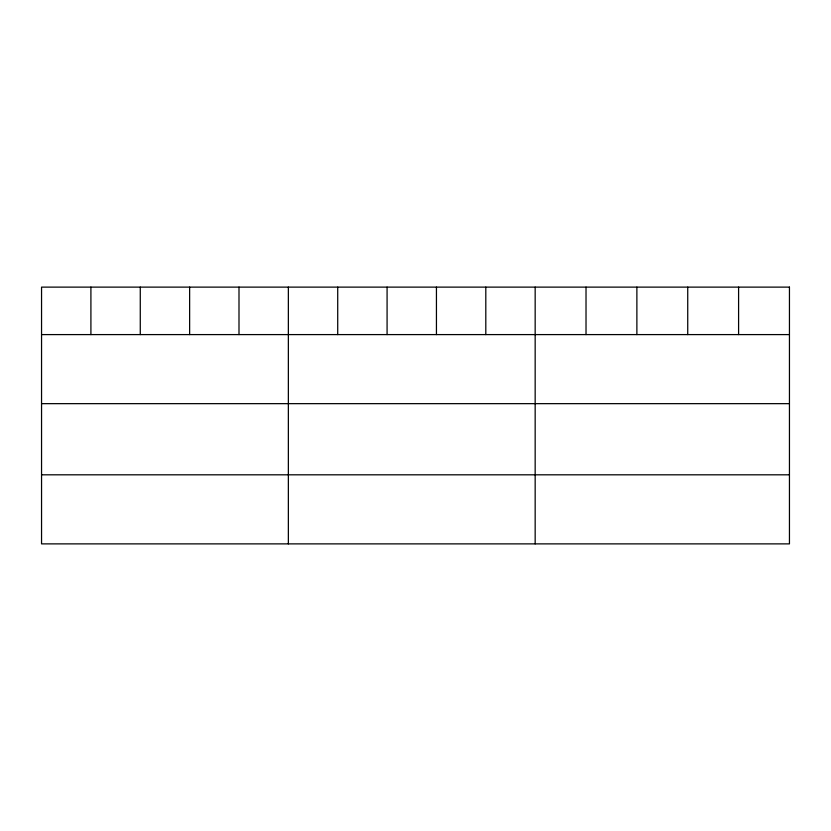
<?xml version="1.0" encoding="UTF-8"?>
<svg xmlns="http://www.w3.org/2000/svg" width="831" height="831" viewBox="0 0 831 831"><rect width="100%" height="100%" fill="white"/><g stroke="black" fill="none" stroke-linecap="round" stroke-linejoin="round"><path stroke-width="1.25" d="M41.55 334.592L789.45 334.592M41.55 403.658L789.45 403.658M41.55 474.813L789.45 474.813M738.593 287.121L738.593 334.592M687.736 287.121L687.736 334.592M636.878 287.121L636.878 334.592M586.021 287.121L586.021 334.592M535.164 287.121L535.164 543.879M485.803 287.121L485.803 334.592M436.441 287.121L436.441 334.592M387.08 287.121L387.08 334.592M337.718 287.121L337.718 334.592M288.357 287.121L288.357 543.879M238.996 287.121L238.996 334.592M189.634 287.121L189.634 334.592M140.273 287.121L140.273 334.592M90.911 287.121L90.911 334.592M789.45 287.121L41.55 287.121L41.55 543.879L789.45 543.879L789.45 287.121"/></g></svg>
